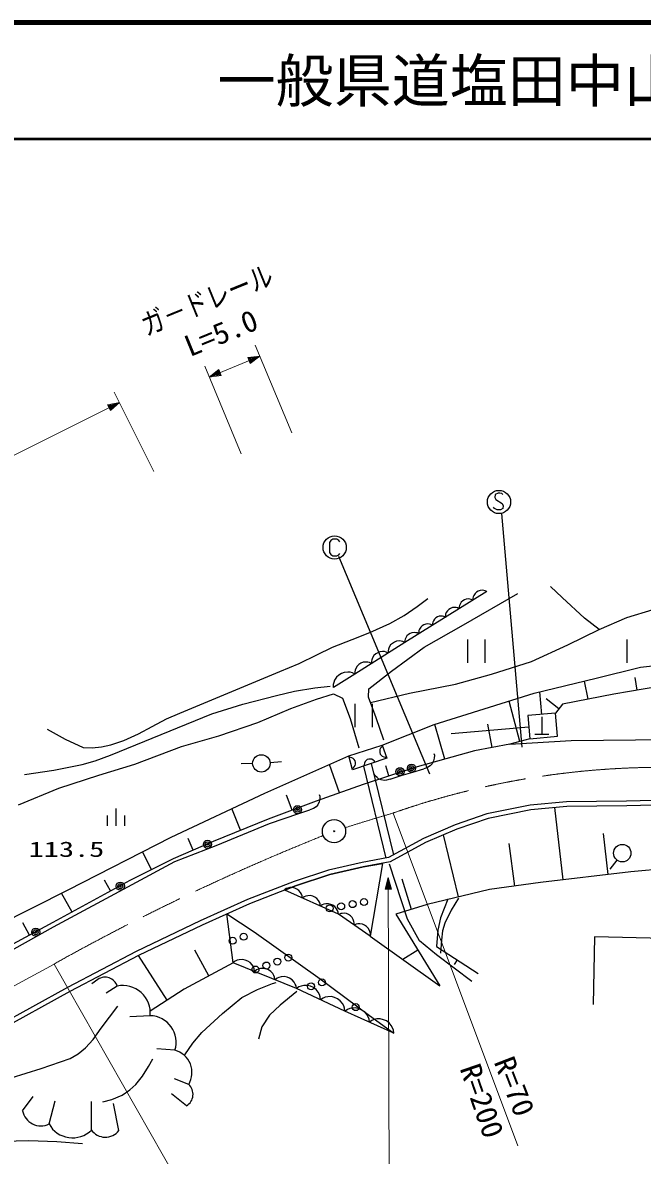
# Model space of a CAD drawing. Units: millimetres, scale not verified. Extents: x 40000 to 680000, y 20000 to 380000.
# Drawn here: x 199967 to 253318, y 282454 to 380000 of the extents above; entities that cross this region are included whole.
import ezdxf
from ezdxf.enums import TextEntityAlignment as Align

# ---------------------------------------------------------------- set-up
doc = ezdxf.new("R2010")
doc.units = ezdxf.units.MM
doc.header["$LTSCALE"] = 1000
doc.linetypes.add('CHAIN', pattern=[18.5, 12, -1.5, 3.5, -1.5])
for name, color, linetype, lineweight in [('M-BGD', 7, 'Continuous', 25), ('M-BGD-EXST', 7, 'Continuous', 25), ('M-BMK', 2, 'CHAIN', 13), ('M-BMK-SRVR', 3, 'Continuous', 25), ('M-STR-HTXT', 7, 'Continuous', 13), ('M-TTL', 2, 'Continuous', 140), ('M-TTL-LINE', 7, 'Continuous', 50)]:
    doc.layers.add(name, color=color, linetype=linetype, lineweight=lineweight)
doc.layers.add('M-TTL-TXT', color=7, linetype='Continuous')
doc.styles.add('ＭＳ ゴシック', font='')
doc.styles.get('ＭＳ ゴシック').set_extended_font_data('MS Gothic')

msp = doc.modelspace()

# ---------------------------------------------------------------- linework, layer by layer
at = {"layer": 'M-BGD'}
for p, q in [((239929, 330998), (232871, 326623)), ((237907, 328150), (242611, 330833)), ((238913, 330830), (238815, 330670)), ((239041, 330942), (238913, 330830)), ((239184, 331031), (239041, 330942)), ((239342, 331096), (239184, 331031)), ((239529, 331113), (239342, 331096)), ((239668, 331100), (239529, 331113)), ((239784, 331073), (239668, 331100)), ((239929, 330998), (239784, 331073)), ((246401, 330503), (245411, 331452)), ((237574, 329802), (237547, 329686)), ((237625, 329933), (237574, 329802)), ((237724, 330092), (237625, 329933)), ((237852, 330205), (237724, 330092)), ((237994, 330293), (237852, 330205)), ((238152, 330358), (237994, 330293)), ((238339, 330375), (238152, 330358)), ((238478, 330363), (238339, 330375)), ((238594, 330336), (238478, 330363)), ((238739, 330261), (238594, 330336)), ((238764, 330540), (238737, 330424)), ((238737, 330424), (238739, 330261)), ((238815, 330670), (238764, 330540)), ((248341, 328728), (246401, 330503)), ((235535, 328734), (235416, 328629)), ((235668, 328816), (235535, 328734)), ((235814, 328876), (235668, 328816)), ((235988, 328892), (235814, 328876)), ((236117, 328880), (235988, 328892)), ((236225, 328855), (236117, 328880)), ((236359, 328786), (236225, 328855)), ((236384, 329064), (236357, 328949)), ((236357, 328949), (236359, 328786)), ((236435, 329195), (236384, 329064)), ((236534, 329355), (236435, 329195)), ((236662, 329467), (236534, 329355)), ((236804, 329556), (236662, 329467)), ((236962, 329620), (236804, 329556)), ((237149, 329637), (236962, 329620)), ((237288, 329625), (237149, 329637)), ((237404, 329598), (237288, 329625)), ((237549, 329523), (237404, 329598)), ((237547, 329686), (237549, 329523)), ((249587, 327738), (251981, 328770)), ((251981, 328770), (254251, 329471)), ((234140, 327772), (234089, 327642)), ((234239, 327932), (234140, 327772)), ((234367, 328045), (234239, 327932)), ((234510, 328133), (234367, 328045)), ((234667, 328198), (234510, 328133)), ((234522, 326210), (237907, 328150)), ((234854, 328215), (234667, 328198)), ((234994, 328203), (234854, 328215)), ((235109, 328175), (234994, 328203)), ((235254, 328101), (235109, 328175)), ((235277, 328360), (235252, 328252)), ((235252, 328252), (235254, 328101)), ((235325, 328481), (235277, 328360)), ((235416, 328629), (235325, 328481)), ((249587, 327738), (248341, 328728)), ((232899, 326904), (232872, 326789)), ((232872, 326789), (232875, 326625)), ((232950, 327035), (232899, 326904)), ((233049, 327195), (232950, 327035)), ((233177, 327307), (233049, 327195)), ((233320, 327395), (233177, 327307)), ((233477, 327460), (233320, 327395)), ((233664, 327477), (233477, 327460)), ((233804, 327465), (233664, 327477)), ((233919, 327438), (233804, 327465)), ((234064, 327363), (233919, 327438)), ((234089, 327642), (234062, 327526)), ((234062, 327526), (234064, 327363)), ((238256, 326878), (238256, 324878)), ((239776, 324878), (239776, 326878)), ((246904, 326417), (249587, 327738)), ((251970, 326878), (251970, 324878)), ((232871, 326623), (228578, 323899)), ((230721, 325823), (230531, 325742)), ((230948, 325846), (230721, 325823)), ((231118, 325833), (230948, 325846)), ((231258, 325801), (231118, 325833)), ((231462, 326051), (231431, 325911)), ((231431, 325911), (231436, 325712)), ((231522, 326210), (231462, 326051)), ((231640, 326406), (231522, 326210)), ((231794, 326544), (231640, 326406)), ((231715, 324147), (234522, 326210)), ((231966, 326653), (231794, 326544)), ((232157, 326734), (231966, 326653)), ((232384, 326757), (232157, 326734)), ((232553, 326744), (232384, 326757)), ((232694, 326712), (232553, 326744)), ((232871, 326623), (232694, 326712)), ((243767, 324972), (246904, 326417)), ((229095, 324831), (228923, 324722)), ((229286, 324912), (229095, 324831)), ((229513, 324935), (229286, 324912)), ((229682, 324922), (229513, 324935)), ((229823, 324890), (229682, 324922)), ((230000, 324801), (229823, 324890)), ((230027, 325140), (229995, 325000)), ((229995, 325000), (230000, 324801)), ((230087, 325299), (230027, 325140)), ((230205, 325495), (230087, 325299)), ((230359, 325633), (230205, 325495)), ((230531, 325742), (230359, 325633)), ((231436, 325712), (231258, 325801)), ((240341, 323899), (243767, 324972)), ((253145, 324487), (259848, 325232)), ((228578, 323899), (226721, 322743)), ((227408, 323948), (227184, 323809)), ((227655, 324050), (227408, 323948)), ((227949, 324078), (227655, 324050)), ((228168, 324058), (227949, 324078)), ((228350, 324016), (228168, 324058)), ((228578, 323899), (228350, 324016)), ((228591, 324230), (228560, 324089)), ((228560, 324089), (228565, 323891)), ((228652, 324389), (228591, 324230)), ((228769, 324584), (228652, 324389)), ((228923, 324722), (228769, 324584)), ((229775, 322620), (231715, 324147)), ((237246, 323032), (240341, 323899)), ((249354, 323539), (253145, 324487)), ((226749, 323175), (226706, 322993)), ((226706, 322993), (226710, 322737)), ((226828, 323380), (226749, 323175)), ((226983, 323632), (226828, 323380)), ((227184, 323809), (226983, 323632)), ((233283, 322248), (237246, 323032)), ((244005, 322253), (249354, 323539)), ((248645, 321733), (248340, 323295)), ((252877, 322513), (252687, 323610)), ((225276, 321753), (226721, 322207)), ((226721, 322207), (227505, 321835)), ((229734, 321918), (229775, 322620)), ((230395, 320143), (229734, 321918)), ((229903, 321465), (233283, 322248)), ((235406, 319545), (244005, 322253)), ((244654, 320429), (244486, 322368)), ((250849, 322162), (246441, 321304)), ((254906, 322864), (250849, 322162)), ((223048, 320927), (225276, 321753)), ((227505, 321835), (228166, 320060)), ((228570, 321327), (228570, 319327)), ((230090, 319327), (230090, 321327)), ((242781, 318104), (241856, 321576)), ((246141, 320918), (245051, 321765)), ((246441, 321304), (245841, 320532)), ((220200, 319730), (223048, 320927)), ((228166, 320060), (228909, 317543)), ((231055, 318203), (230395, 320143)), ((245841, 320532), (243468, 320326)), ((245841, 320532), (243468, 320326)), ((243468, 320326), (243641, 318333)), ((243468, 320326), (243641, 318333)), ((244673, 320218), (244673, 318718)), ((246014, 318539), (245841, 320532)), ((216856, 318575), (220200, 319730)), ((230929, 317781), (235406, 319545)), ((236303, 316568), (235464, 319563)), ((243554, 319329), (236859, 318747)), ((240399, 317582), (240014, 319582)), ((213637, 317667), (216856, 318575)), ((243641, 318333), (241920, 317875)), ((241920, 317875), (247186, 318177)), ((243641, 318333), (246014, 318539)), ((244073, 318718), (245273, 318718)), ((247186, 318177), (255519, 318267)), ((209633, 316139), (213637, 317667)), ((228045, 316850), (230929, 317781)), ((230726, 317401), (230703, 317286)), ((230703, 317286), (230706, 317160)), ((230706, 317160), (230760, 317009)), ((230786, 317528), (230726, 317401)), ((230860, 317619), (230786, 317528)), ((230959, 317697), (230860, 317619)), ((230929, 317781), (231328, 316672)), ((238878, 317290), (233728, 315846)), ((235363, 317058), (235410, 316905)), ((241920, 317875), (238878, 317290)), ((206537, 315190), (209633, 316139)), ((219769, 316189), (218769, 316163)), ((220814, 313658), (228045, 316850)), ((221266, 316272), (222262, 316357)), ((227253, 313681), (226386, 316117)), ((228356, 315652), (228045, 316850)), ((228201, 316726), (228075, 316735)), ((228313, 316693), (228201, 316726)), ((228435, 316621), (228313, 316693)), ((231328, 316672), (228356, 315652)), ((228518, 316540), (228435, 316621)), ((228587, 316434), (228518, 316540)), ((228586, 316041), (228619, 316152)), ((228627, 316279), (228587, 316434)), ((228619, 316152), (228627, 316279)), ((229392, 316240), (229368, 316126)), ((229368, 316126), (229369, 316000)), ((229454, 316367), (229392, 316240)), ((229529, 316456), (229454, 316367)), ((229630, 316533), (229529, 316456)), ((229781, 316585), (229630, 316533)), ((229908, 316586), (229781, 316585)), ((230022, 316562), (229908, 316586)), ((229975, 316208), (231891, 308336)), ((230149, 316500), (230022, 316562)), ((230238, 316425), (230149, 316500)), ((230315, 316324), (230238, 316425)), ((230760, 317009), (230839, 316910)), ((230839, 316910), (230929, 316836)), ((230929, 316836), (231057, 316776)), ((231057, 316776), (231171, 316753)), ((231171, 316753), (231298, 316756)), ((235214, 316176), (235058, 316003)), ((235347, 316426), (235214, 316176)), ((235403, 316652), (235347, 316426)), ((235410, 316905), (235403, 316652)), ((203070, 314076), (206537, 315190)), ((228326, 315767), (228432, 315836)), ((228432, 315836), (228514, 315919)), ((228514, 315919), (228586, 316041)), ((233728, 315846), (229281, 314403)), ((229311, 315980), (231238, 308060)), ((230197, 315354), (230162, 315469)), ((230294, 315175), (230197, 315354)), ((230479, 314980), (230294, 315175)), ((231505, 315125), (231223, 315993)), ((231602, 314863), (232558, 315155)), ((232558, 315155), (233551, 315459)), ((233551, 315459), (234508, 315751)), ((234814, 315845), (234508, 315751)), ((235058, 316003), (234814, 315845)), ((229281, 314403), (225225, 312960)), ((230640, 314862), (230479, 314980)), ((230828, 314794), (230640, 314862)), ((231093, 314749), (230828, 314794)), ((231296, 314770), (231093, 314749)), ((231602, 314863), (231296, 314770)), ((199603, 312631), (203070, 314076)), ((212757, 309866), (220814, 313658)), ((223157, 312180), (222670, 313472)), ((225505, 313539), (225556, 313388)), ((225557, 313135), (225508, 312907)), ((225556, 313388), (225557, 313135)), ((207997, 312321), (207997, 310821)), ((218730, 310444), (217970, 312319)), ((225225, 312960), (221090, 311399)), ((223743, 311886), (224690, 312207)), ((224993, 312310), (224690, 312207)), ((225232, 312475), (224993, 312310)), ((225383, 312653), (225232, 312475)), ((225508, 312907), (225383, 312653)), ((243647, 312613), (239935, 311861)), ((243705, 312216), (240041, 311474)), ((246796, 312894), (243647, 312613)), ((246815, 312495), (243705, 312216)), ((246494, 306182), (245773, 312401)), ((251964, 312941), (246796, 312894)), ((251972, 312541), (246815, 312495)), ((256663, 313082), (251964, 312941)), ((256668, 312682), (251972, 312541)), ((207247, 311721), (207247, 310821)), ((208747, 311721), (208747, 310821)), ((221090, 311399), (216370, 309488)), ((221232, 311034), (223743, 311886)), ((239935, 311861), (237210, 310921)), ((240041, 311474), (237355, 310548)), ((216614, 309151), (221232, 311034)), ((237210, 310921), (234485, 309746)), ((237355, 310548), (234660, 309386)), ((203888, 305330), (212757, 309866)), ((216370, 309488), (212934, 308002)), ((214652, 308745), (214218, 309748)), ((234485, 309746), (231461, 308102)), ((234660, 309386), (231596, 307720)), ((237477, 304703), (236199, 310050)), ((242352, 305649), (241839, 309321)), ((250375, 306632), (249966, 310165)), ((211062, 307066), (210292, 308605)), ((213073, 307761), (216614, 309151)), ((212934, 308002), (209190, 306130)), ((209397, 305788), (213073, 307761)), ((229205, 307679), (226292, 307021)), ((229286, 307287), (226400, 306635)), ((226400, 306635), (229286, 307287)), ((231461, 308102), (229205, 307679)), ((231596, 307720), (229286, 307287)), ((229286, 307287), (230948, 307599)), ((230948, 307599), (229895, 301318)), ((233102, 302783), (231550, 307534)), ((251134, 307884), (250524, 307091)), ((257286, 307330), (252316, 306856)), ((226292, 307021), (223332, 306034)), ((226400, 306635), (223467, 305658)), ((223467, 305658), (226400, 306635)), ((252316, 306856), (244553, 305957)), ((195399, 301025), (203888, 305330)), ((209190, 306130), (202558, 302502)), ((202627, 302126), (209397, 305788)), ((207532, 305223), (207026, 306147)), ((223332, 306034), (219338, 304484)), ((223467, 305658), (219492, 304115)), ((222666, 305426), (222503, 305314)), ((222539, 305297), (223467, 305658)), ((222801, 305477), (222666, 305426)), ((222967, 305514), (222801, 305477)), ((223195, 305523), (222967, 305514)), ((223395, 305470), (223195, 305523)), ((223581, 305386), (223395, 305470)), ((223753, 305271), (223581, 305386)), ((233453, 303638), (232630, 306245)), ((240151, 305342), (234802, 304064)), ((244553, 305957), (240151, 305342)), ((204216, 303409), (203322, 305043)), ((219338, 304484), (215250, 302651)), ((227150, 303212), (222539, 305297)), ((223897, 305094), (223753, 305271)), ((223978, 304945), (223897, 305094)), ((224029, 304810), (223978, 304945)), ((224052, 304613), (224029, 304810)), ((224215, 304726), (224052, 304613)), ((224350, 304777), (224215, 304726)), ((224516, 304814), (224350, 304777)), ((224744, 304822), (224516, 304814)), ((224944, 304769), (224744, 304822)), ((225130, 304685), (224944, 304769)), ((225302, 304570), (225130, 304685)), ((225445, 304393), (225302, 304570)), ((225527, 304244), (225445, 304393)), ((236562, 304513), (235941, 302917)), ((219492, 304115), (215418, 302288)), ((225578, 304109), (225527, 304244)), ((225601, 303912), (225578, 304109)), ((225764, 304025), (225601, 303912)), ((225899, 304076), (225764, 304025)), ((226065, 304113), (225899, 304076)), ((226293, 304122), (226065, 304113)), ((226493, 304069), (226293, 304122)), ((226679, 303985), (226493, 304069)), ((226851, 303870), (226679, 303985)), ((226994, 303693), (226851, 303870)), ((227076, 303544), (226994, 303693)), ((227127, 303409), (227076, 303544)), ((227150, 303212), (227127, 303409)), ((234802, 304064), (232104, 303212)), ((202558, 302502), (194522, 298172)), ((200549, 301419), (199986, 302464)), ((215250, 302651), (209752, 300020)), ((218095, 299040), (217538, 303239)), ((217538, 303239), (219894, 301690)), ((229895, 301318), (227150, 303212)), ((227349, 303269), (227179, 303192)), ((227482, 303294), (227349, 303269)), ((227642, 303300), (227482, 303294)), ((227855, 303270), (227642, 303300)), ((228031, 303187), (227855, 303270)), ((228189, 303078), (228031, 303187)), ((228329, 302943), (228189, 303078)), ((228432, 302755), (228329, 302943)), ((228483, 302603), (228432, 302755)), ((228508, 302470), (228483, 302603)), ((228496, 302283), (228508, 302470)), ((228988, 302398), (228818, 302392)), ((229214, 302366), (228988, 302398)), ((232104, 303212), (235891, 297058)), ((234123, 300920), (233102, 302783)), ((235941, 302917), (235720, 301852)), ((194661, 297690), (202627, 302126)), ((215418, 302288), (209931, 299662)), ((219894, 301690), (225574, 297667)), ((228676, 302365), (228496, 302283)), ((228818, 302392), (228676, 302365)), ((229401, 302279), (229214, 302366)), ((229569, 302163), (229401, 302279)), ((229718, 302019), (229569, 302163)), ((229828, 301819), (229718, 302019)), ((229882, 301658), (229828, 301819)), ((229908, 301516), (229882, 301658)), ((229895, 301318), (229908, 301516)), ((235720, 301852), (235586, 300432)), ((229895, 301318), (235891, 297058)), ((235586, 299723), (234123, 300920)), ((249205, 301259), (249071, 295455)), ((255203, 301121), (249205, 301259)), ((209752, 300020), (203831, 296919)), ((209931, 299662), (204021, 296566)), ((212415, 295821), (209936, 299665)), ((215989, 297904), (214791, 300125)), ((233998, 300135), (232692, 299331)), ((235586, 300432), (239180, 298126)), ((238647, 297416), (235586, 299723)), ((218095, 299040), (213883, 296768)), ((218264, 299187), (218077, 299047)), ((223539, 296815), (218095, 299040)), ((218421, 299253), (218264, 299187)), ((218614, 299303), (218421, 299253)), ((218882, 299323), (218614, 299303)), ((219119, 299270), (218882, 299323)), ((219341, 299179), (219119, 299270)), ((219548, 299051), (219341, 299179)), ((219725, 298849), (219548, 299051)), ((219828, 298677), (219725, 298849)), ((219893, 298521), (219828, 298677)), ((219929, 298290), (219893, 298521)), ((220439, 298534), (220255, 298486)), ((220693, 298553), (220439, 298534)), ((220918, 298502), (220693, 298553)), ((221129, 298416), (220918, 298502)), ((237383, 299279), (237130, 298885)), ((206451, 297604), (205931, 297225)), ((220106, 298423), (219929, 298290)), ((220255, 298486), (220106, 298423)), ((221326, 298294), (221129, 298416)), ((221494, 298102), (221326, 298294)), ((221591, 297939), (221494, 298102)), ((221654, 297791), (221591, 297939)), ((221687, 297572), (221654, 297791)), ((221874, 297711), (221687, 297572)), ((222031, 297777), (221874, 297711)), ((222224, 297828), (222031, 297777)), ((222492, 297848), (222224, 297828)), ((222729, 297794), (222492, 297848)), ((222951, 297703), (222729, 297794)), ((223158, 297576), (222951, 297703)), ((223335, 297374), (223158, 297576)), ((225574, 297667), (229834, 294496)), ((203831, 296919), (197347, 293348)), ((204021, 296566), (197542, 292998)), ((208108, 297036), (207161, 296420)), ((213883, 296768), (210948, 294874)), ((223565, 296573), (222145, 295375)), ((223438, 297202), (223335, 297374)), ((223503, 297046), (223438, 297202)), ((223539, 296815), (223503, 297046)), ((223757, 296967), (223535, 296817)), ((227704, 294874), (223539, 296815)), ((223940, 297034), (223757, 296967)), ((224165, 297081), (223940, 297034)), ((224474, 297090), (224165, 297081)), ((224743, 297015), (224474, 297090)), ((224993, 296898), (224743, 297015)), ((225224, 296740), (224993, 296898)), ((225416, 296499), (225224, 296740)), ((225525, 296296), (225416, 296499)), ((225591, 296112), (225525, 296296)), ((225619, 295846), (225591, 296112)), ((225842, 295996), (225619, 295846)), ((226025, 296063), (225842, 295996)), ((226250, 296110), (226025, 296063)), ((226558, 296119), (226250, 296110)), ((226828, 296044), (226558, 296119)), ((227078, 295927), (226828, 296044)), ((227309, 295769), (227078, 295927)), ((227501, 295527), (227309, 295769)), ((222145, 295375), (221214, 294532)), ((227609, 295324), (227501, 295527)), ((227676, 295141), (227609, 295324)), ((227704, 294874), (227676, 295141)), ((231917, 292981), (227704, 294874)), ((227941, 295020), (227721, 294867)), ((228124, 295089), (227941, 295020)), ((228348, 295140), (228124, 295089)), ((228656, 295152), (228348, 295140)), ((228927, 295081), (228656, 295152)), ((229179, 294968), (228927, 295081)), ((229412, 294813), (229179, 294968)), ((229607, 294574), (229412, 294813)), ((210948, 294480), (209197, 294385)), ((221214, 294532), (220548, 293512)), ((229718, 294373), (229607, 294574)), ((229787, 294190), (229718, 294373)), ((229819, 293924), (229787, 294190)), ((230039, 294077), (229819, 293924)), ((229834, 294496), (231917, 292981)), ((230222, 294146), (230039, 294077)), ((230446, 294197), (230222, 294146)), ((230754, 294210), (230446, 294197)), ((231025, 294138), (230754, 294210)), ((231277, 294025), (231025, 294138)), ((231510, 293870), (231277, 294025)), ((231705, 293631), (231510, 293870)), ((231816, 293430), (231705, 293631)), ((220548, 293512), (220282, 292448)), ((231885, 293247), (231816, 293430)), ((231917, 292981), (231885, 293247)), ((213078, 291498), (211516, 291640)), ((214261, 288563), (213031, 289036)), ((199967, 286291), (200866, 287522)), ((202239, 285155), (202759, 287143)), ((205883, 284634), (205883, 287096)), ((208250, 284587), (207777, 286906)), ((214072, 286717), (212794, 287758))]:
    msp.add_line(p, q, dxfattribs=at)
for points in [[(202080, 319152), (203626, 318300), (205175, 317584), (205954, 317547), (206750, 317620), (207564, 317809), (208664, 318194), (209948, 318753), (211120, 319373), (212351, 320037), (213494, 320545), (222100, 324109), (223761, 324803), (225292, 325554), (226656, 326210), (228326, 326880), (229863, 327469), (231592, 328253), (232807, 328952), (233936, 329728), (234852, 330421)], [(200120, 315249), (202656, 315629), (205081, 316100), (206216, 316427), (207523, 316930), (216242, 320485), (218920, 321299), (221814, 322065), (223373, 322422), (225132, 322714), (226432, 322867)], [(237494, 304602), (236869, 303579), (236314, 302453), (236119, 301791), (236015, 300997), (235941, 299856)], [(213939, 291117), (214629, 292105), (215405, 293036), (217171, 294663), (218843, 296033), (220187, 296732), (221479, 297267), (221791, 297327)], [(198978, 289131), (201566, 289930), (204049, 290802), (204749, 291207), (205378, 291704), (206025, 292444), (206718, 293411), (208152, 295309)], [(206866, 287073), (207642, 287272), (208523, 287641), (209189, 288090), (209701, 288564), (210272, 289263), (210809, 290106), (211175, 290757)], [(198320, 283681), (200510, 283722), (202910, 283659), (205106, 283479)]]:
    msp.add_lwpolyline(points, dxfattribs=at)
for centre, radius in [((220519, 316209), 750), ((233449, 315794), 350), ((232456, 315490), 350), ((232456, 315490), 210), ((232456, 315490), 70), ((233449, 315794), 210), ((233449, 315794), 70), ((223630, 312217), 350), ((223630, 312217), 210), ((223630, 312217), 70), ((215879, 309238), 350), ((215879, 309238), 210), ((215879, 309238), 70), ((251591, 308478), 750), ((208380, 305637), 350), ((208380, 305637), 210), ((208380, 305637), 70), ((228370, 304088), 300), ((229353, 304269), 300), ((226403, 303727), 300), ((227386, 303908), 300), ((201094, 301673), 350), ((201094, 301673), 210), ((201094, 301673), 70), ((218986, 301277), 300), ((218046, 300934), 300), ((222831, 299485), 300), ((220013, 298458), 300), ((220952, 298800), 300), ((221892, 299142), 300), ((225738, 297351), 300), ((224798, 297008), 300), ((228644, 295217), 300)]:
    msp.add_circle(centre, radius, dxfattribs=at)
for centre, radius, start, end in [((207067, 296699), 1095, 17.94525, 124.20546), ((208569, 294693), 2388, 354.88268, 101.14289), ((210895, 292190), 2290, 342.40758, 88.66778), ((212569, 289587), 1978, 328.83046, 75.09067), ((213474, 287711), 1160, 301.01389, 47.27409), ((201529, 286575), 1588, 190.30484, 296.56505), ((204256, 286261), 2301, 208.73979, 315), ((207084, 285498), 1480, 215.72414, 321.98434)]:
    msp.add_arc(centre, radius, start, end, dxfattribs=at)
at = {"layer": 'M-BGD-EXST'}
for p, q in [((240896, 339481), (240656, 339361)), ((241056, 339481), (240896, 339481)), ((241216, 339441), (241056, 339481)), ((240656, 339361), (240616, 339121)), ((240616, 339121), (240696, 338921)), ((240696, 338921), (241256, 338601)), ((241296, 339361), (241216, 339441)), ((241256, 338601), (241336, 338401)), ((240576, 338161), (240496, 338281)), ((240816, 338041), (240576, 338161)), ((241096, 338041), (240816, 338041)), ((241296, 338161), (241096, 338041)), ((241193, 337741), (242935, 317606)), ((241336, 338401), (241296, 338161)), ((226507, 335403), (226387, 335243)), ((226387, 335243), (226387, 334363)), ((226667, 335523), (226507, 335403)), ((227027, 335523), (226667, 335523)), ((227187, 335403), (227027, 335523)), ((227267, 335283), (227187, 335403)), ((226387, 334363), (226507, 334203)), ((226507, 334203), (226667, 334083)), ((226667, 334083), (227027, 334083)), ((227027, 334083), (227187, 334163)), ((227153, 334041), (234989, 315321)), ((227187, 334163), (227267, 334283))]:
    msp.add_line(p, q, dxfattribs=at)
for centre in [(240976, 338721), (226827, 334803)]:
    msp.add_circle(centre, 1000, dxfattribs=at)
at = {"layer": 'M-BMK'}
msp.add_line((176775, 284861), (202667, 298932), dxfattribs=at)
for centre, radius, start, end in [((255002, 245870), 70000, 88.61519, 109.2998), ((288307, 120065), 200000, 106.39185, 107.63269), ((300230, 124342), 200000, 111.83511, 119.19708)]:
    msp.add_arc(centre, radius, start, end, dxfattribs=at)
at = {"layer": 'M-BMK-SRVR'}
for radius in [1000, 40]:
    msp.add_circle((226772, 310363), radius, dxfattribs=at)
at = {"layer": 'M-STR-HTXT'}
for p, q in [((219988, 352213), (223130, 344673)), ((216027, 349480), (220373, 351290)), ((219342, 351164), (220373, 351290)), ((219410, 351106), (220114, 351183)), ((220373, 351290), (219557, 350647)), ((220114, 351183), (219563, 350736)), ((218784, 342863), (215643, 350403)), ((219557, 350647), (219342, 351164)), ((219563, 350736), (219410, 351106)), ((219477, 351047), (219967, 351121)), ((219570, 350826), (219477, 351047)), ((219545, 350989), (219745, 351029)), ((219576, 350915), (219545, 350989)), ((219967, 351121), (219570, 350826)), ((219745, 351029), (219576, 350915)), ((216027, 349480), (216843, 350123)), ((217058, 349606), (216027, 349480)), ((216286, 349587), (216836, 350033)), ((216990, 349664), (216286, 349587)), ((216433, 349649), (216830, 349944)), ((216923, 349723), (216433, 349649)), ((216655, 349741), (216824, 349855)), ((216855, 349781), (216655, 349741)), ((216824, 349855), (216855, 349781)), ((216830, 349944), (216923, 349723)), ((216836, 350033), (216990, 349664)), ((216843, 350123), (217058, 349606)), ((152170, 319285), (208300, 347289)), ((207280, 347094), (208300, 347289)), ((208300, 347289), (207530, 346593)), ((207853, 348184), (211264, 341348)), ((207530, 346593), (207280, 347094)), ((207351, 347040), (208049, 347164)), ((207530, 346682), (207351, 347040)), ((207423, 346986), (207906, 347093)), ((207530, 346771), (207423, 346986)), ((207494, 346932), (207691, 346986)), ((207530, 346861), (207494, 346932)), ((208049, 347164), (207530, 346682)), ((207906, 347093), (207530, 346771)), ((207691, 346986), (207530, 346861)), ((242594, 283273), (231866, 311936)), ((231165, 305375), (231442, 306375)), ((231442, 306375), (231725, 305376)), ((231442, 306375), (231563, 262920)), ((231725, 305376), (231165, 305375)), ((231244, 305415), (231443, 306095)), ((231644, 305416), (231244, 305415)), ((231324, 305455), (231443, 305935)), ((231564, 305456), (231324, 305455)), ((231404, 305495), (231444, 305695)), ((231484, 305495), (231404, 305495)), ((231443, 306095), (231644, 305416)), ((231443, 305935), (231564, 305456)), ((231444, 305695), (231484, 305495)), ((202667, 298932), (218854, 270526))]:
    msp.add_line(p, q, dxfattribs=at)
at = {"layer": 'M-TTL'}
msp.add_line((680000, 380000), (40000, 380000), dxfattribs=at)
at = {"layer": 'M-TTL-LINE'}
msp.add_line((40000, 370000), (680000, 370000), dxfattribs=at)

# ---------------------------------------------------------------- texts
at = {"layer": 'M-BGD', "style": 'ＭＳ ゴシック', "width": 1.45}
msp.add_text('113.5', height=1320, dxfattribs=at).set_placement((200487, 307762), align=Align.BOTTOM_LEFT)
at = {"layer": 'M-STR-HTXT', "style": 'ＭＳ ゴシック'}
for s, rotation, width, p in [('ガ－ドレール', 22.2, 0.8, (210823, 352493)), ('L=5.0', 22.2, 1.05, (214565, 350682)), ('R=70', 291.2, 1.05, (239996, 290307)), ('R=200', 289.1, 1.05, (237057, 289763))]:
    msp.add_text(s, height=1833, rotation=rotation, dxfattribs=dict(at, width=width)).set_placement(p, align=Align.BOTTOM_LEFT)
at = {"layer": 'M-TTL-TXT', "style": 'ＭＳ ゴシック'}
msp.add_text('一般県道塩田中山線', height=3666, dxfattribs=at).set_placement((216734, 375000), align=Align.MIDDLE_LEFT)

doc.saveas('drawing.dxf')
